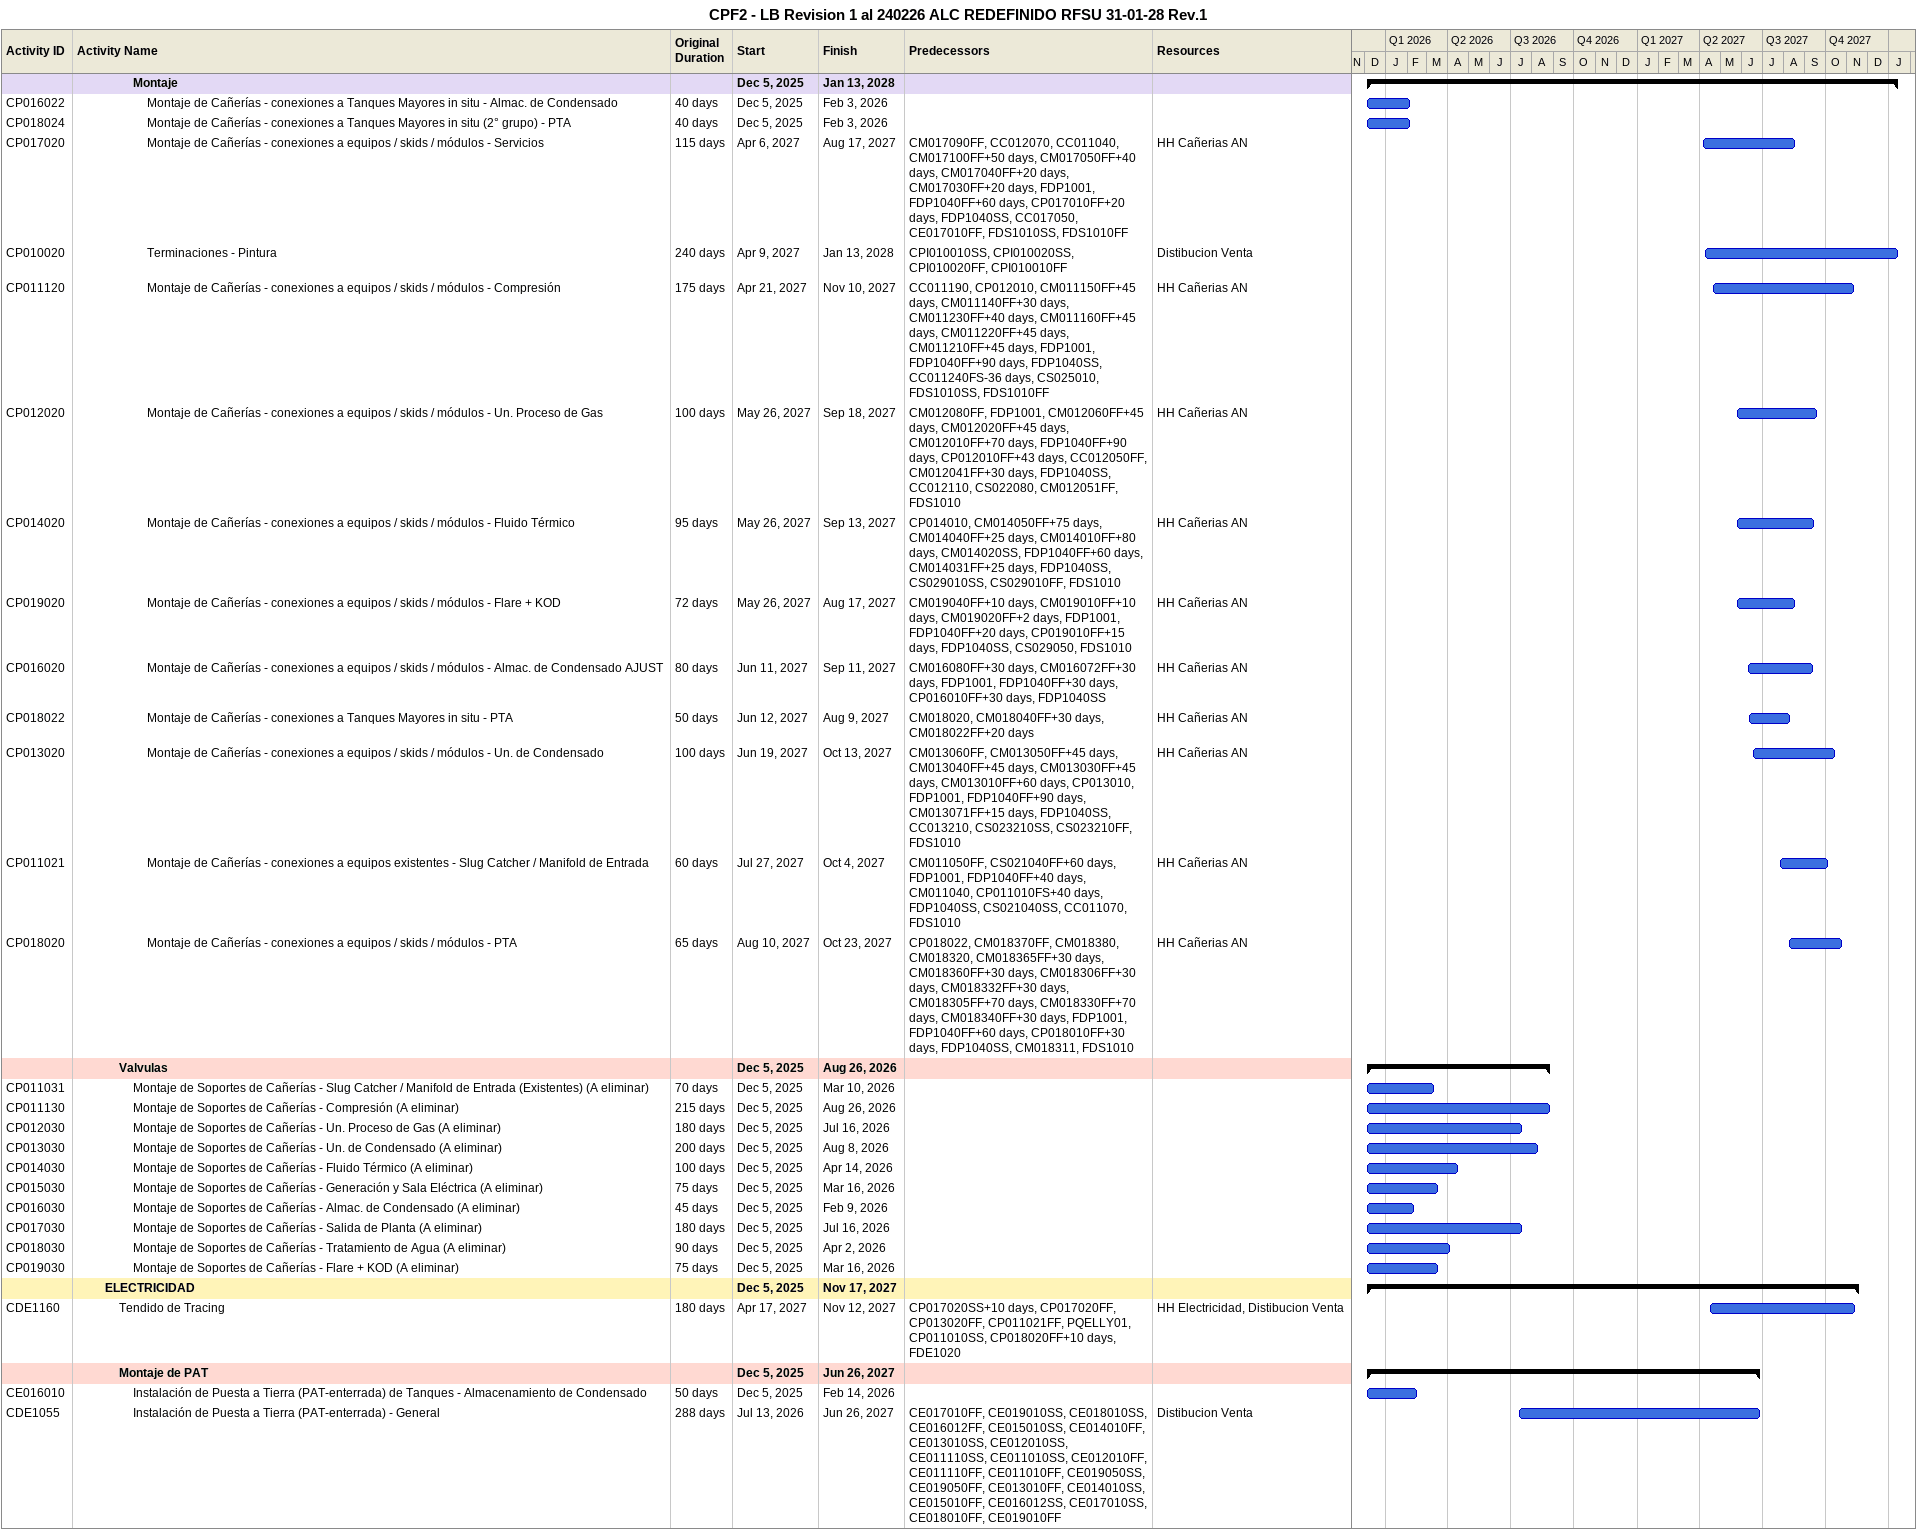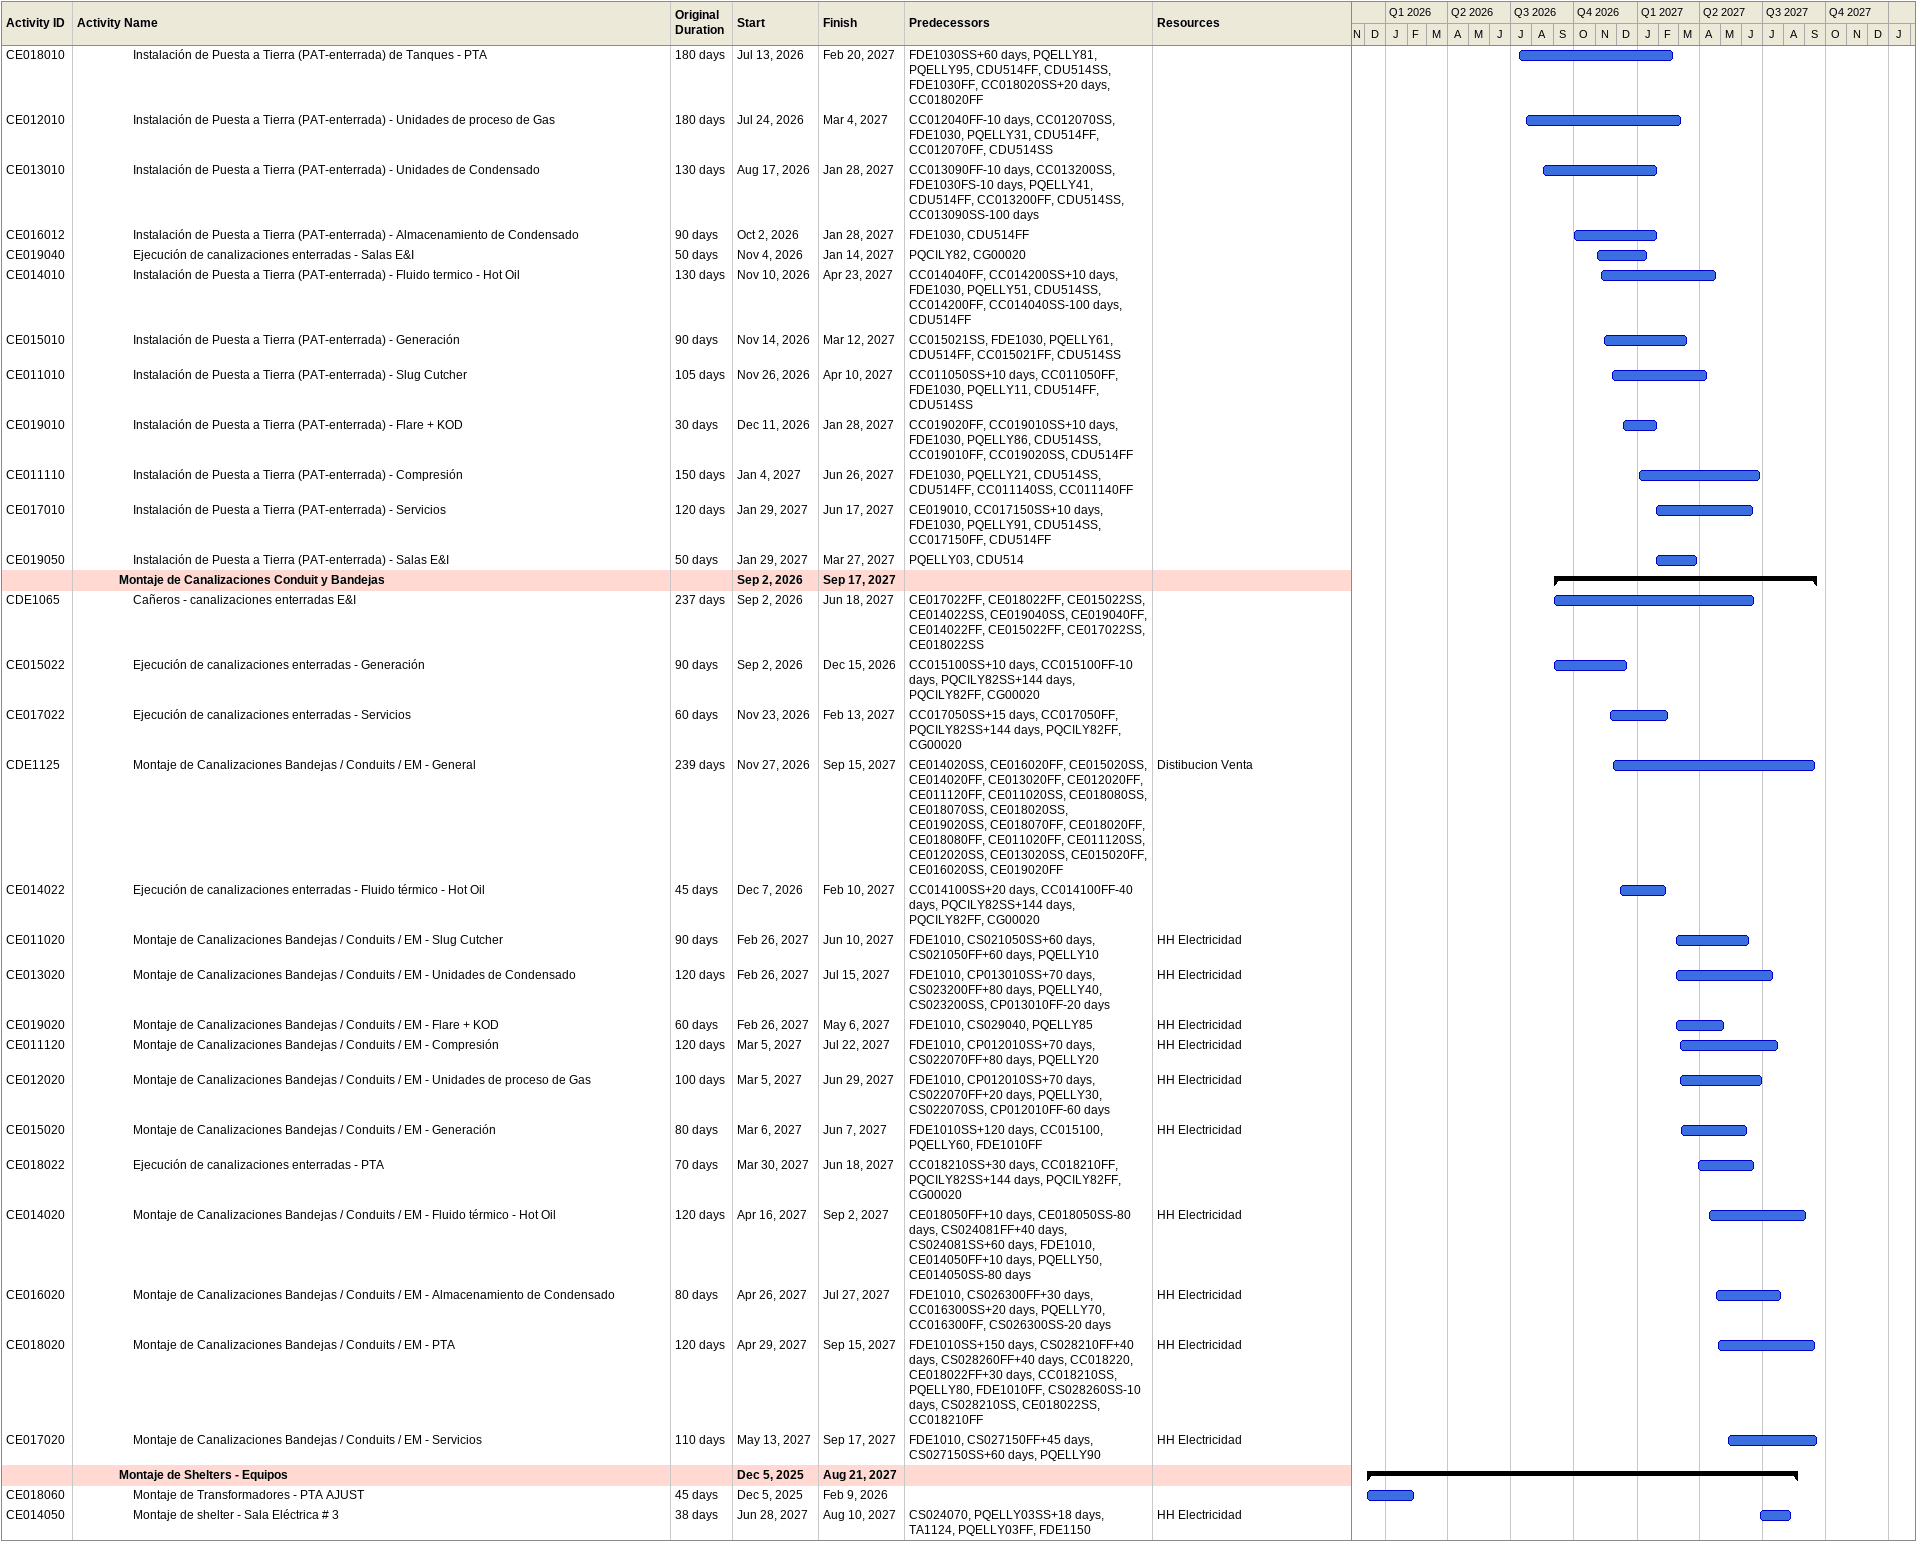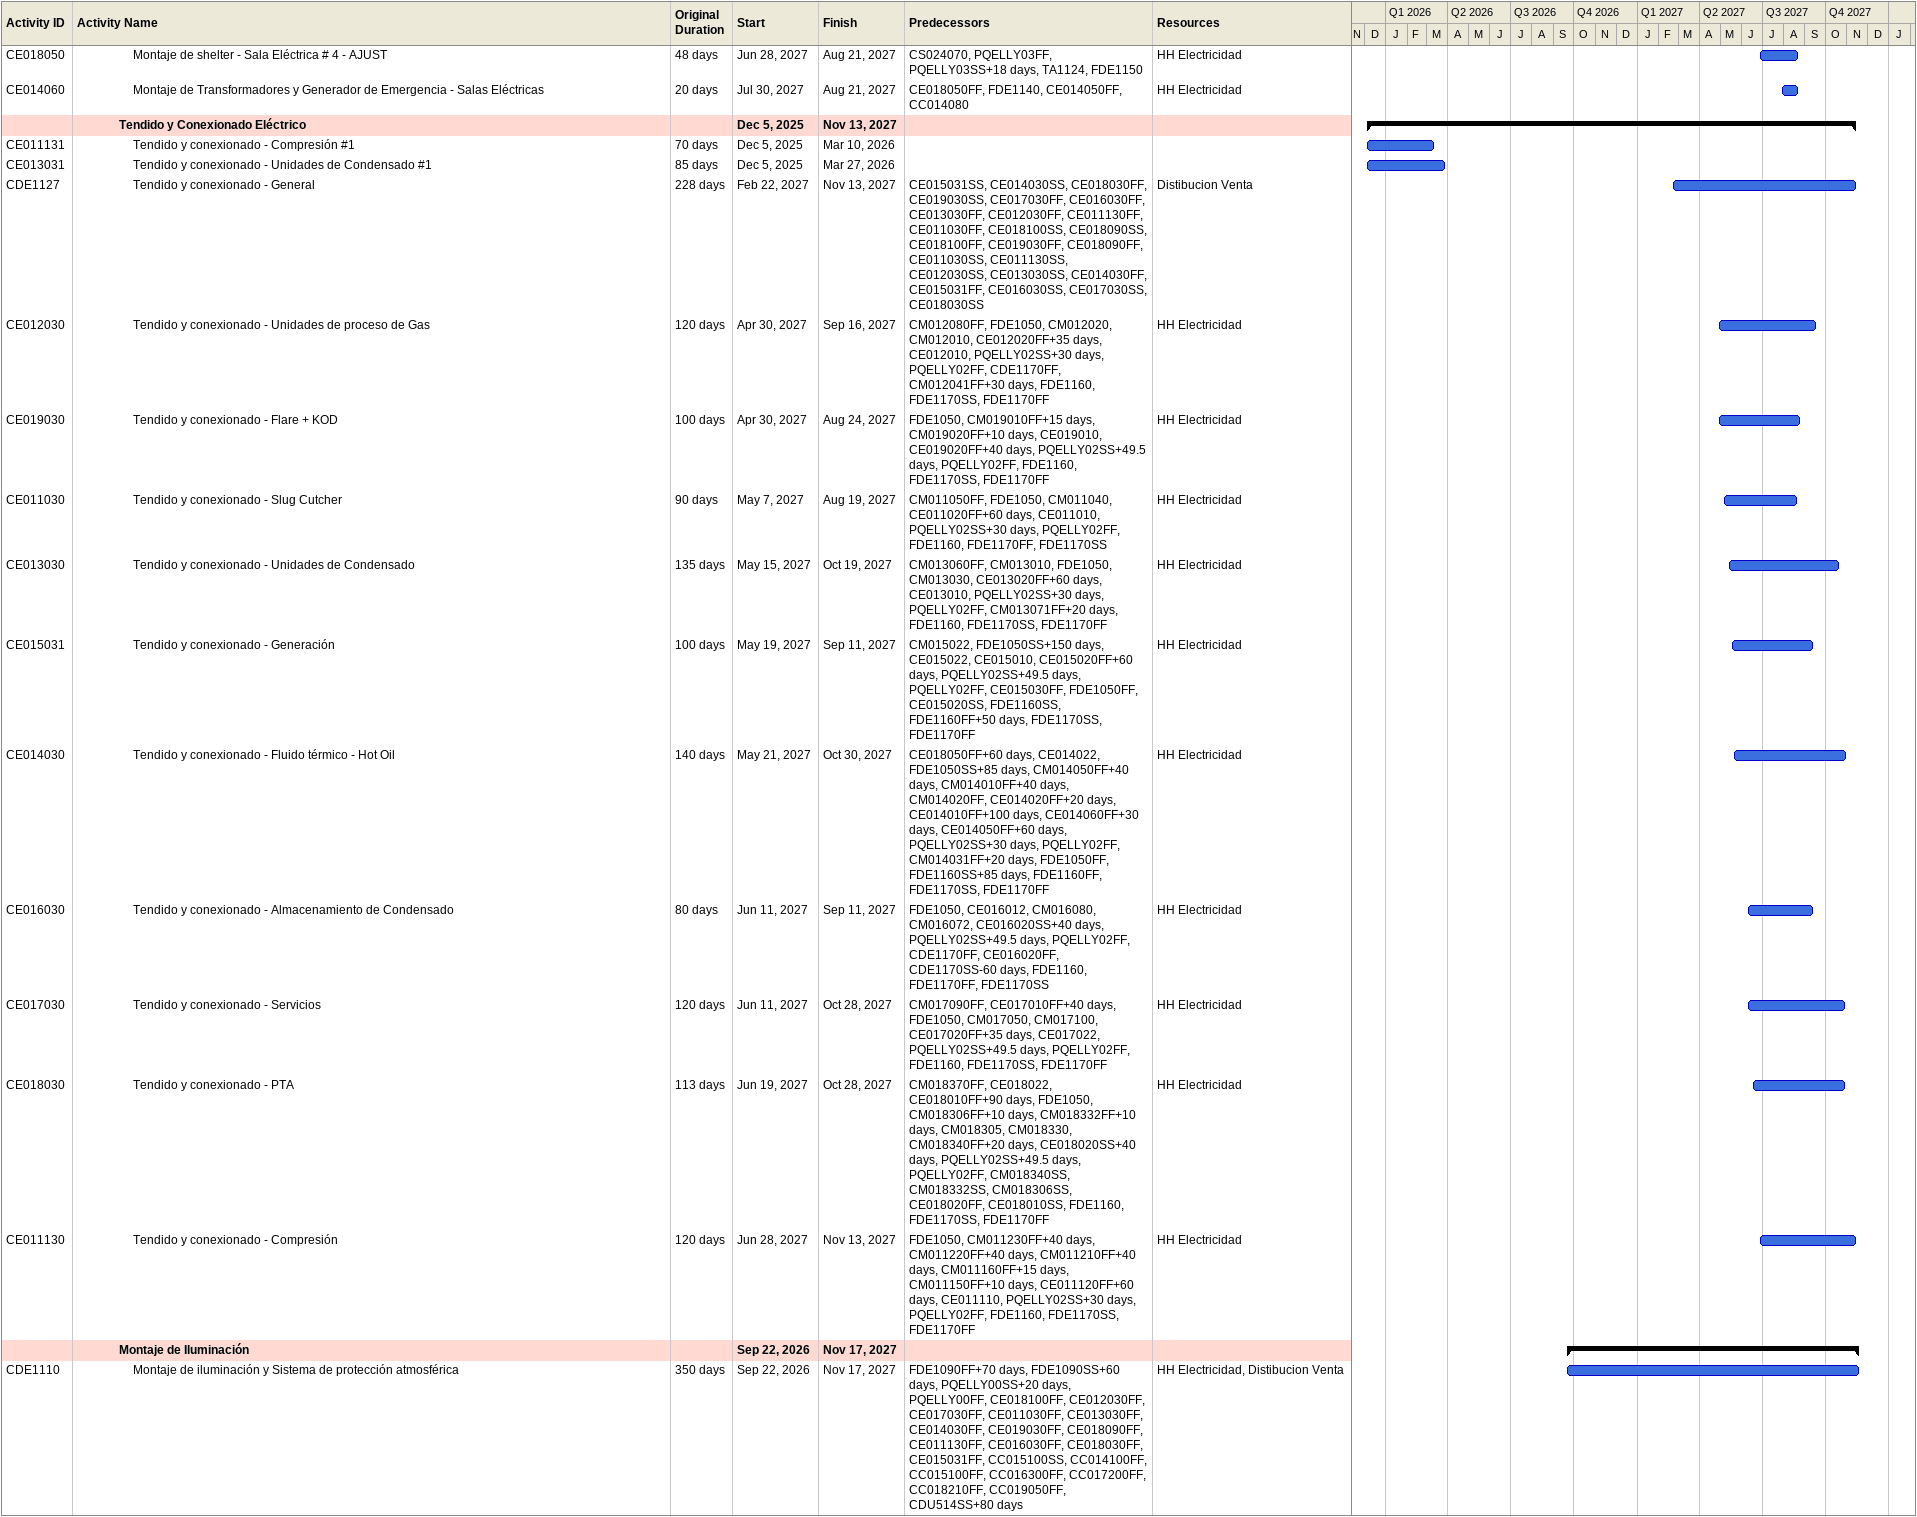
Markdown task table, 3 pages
CPF2 - LB Revision 1 al 240226 ALC REDEFINIDO RFSU 31-01-28 Rev.1

| ID | Level | Task | Original duration | Start | Finish | Predecessors | Resources |
|---|---|---|---|---|---|---|---|
|  | 5 | **Montaje** |  | 2025-12-05 | 2028-01-13 |  |  |
| CP016022 | 6 | Montaje de Cañerías - conexiones a Tanques Mayores in situ - Almac. de Condensado | 40d | 2025-12-05 | 2026-02-03 |  |  |
| CP018024 | 6 | Montaje de Cañerías - conexiones a Tanques Mayores in situ (2° grupo) - PTA | 40d | 2025-12-05 | 2026-02-03 |  |  |
| CP017020 | 6 | Montaje de Cañerías - conexiones a equipos / skids / módulos - Servicios | 115d | 2027-04-06 | 2027-08-17 | CM017090FF, CC012070, CC011040, CM017100FF+50d, CM017050FF+40d, CM017040FF+20d, CM017030FF+20d, FDP1001, FDP1040FF+60d, CP017010FF+20d, FDP1040SS, CC017050, CE017010FF, FDS1010SS, FDS1010FF | HH Cañerias AN |
| CP010020 | 6 | Terminaciones - Pintura | 240d | 2027-04-09 | 2028-01-13 | CPI010010SS, CPI010020SS, CPI010020FF, CPI010010FF | Distibucion Venta |
| CP011120 | 6 | Montaje de Cañerías - conexiones a equipos / skids / módulos - Compresión | 175d | 2027-04-21 | 2027-11-10 | CC011190, CP012010, CM011150FF+45d, CM011140FF+30d, CM011230FF+40d, CM011160FF+45d, CM011220FF+45d, CM011210FF+45d, FDP1001, FDP1040FF+90d, FDP1040SS, CC011240FS-36d, CS025010, FDS1010SS, FDS1010FF | HH Cañerias AN |
| CP012020 | 6 | Montaje de Cañerías - conexiones a equipos / skids / módulos - Un. Proceso de Gas | 100d | 2027-05-26 | 2027-09-18 | CM012080FF, FDP1001, CM012060FF+45d, CM012020FF+45d, CM012010FF+70d, FDP1040FF+90d, CP012010FF+43d, CC012050FF, CM012041FF+30d, FDP1040SS, CC012110, CS022080, CM012051FF, FDS1010 | HH Cañerias AN |
| CP014020 | 6 | Montaje de Cañerías - conexiones a equipos / skids / módulos - Fluido Térmico | 95d | 2027-05-26 | 2027-09-13 | CP014010, CM014050FF+75d, CM014040FF+25d, CM014010FF+80d, CM014020SS, FDP1040FF+60d, CM014031FF+25d, FDP1040SS, CS029010SS, CS029010FF, FDS1010 | HH Cañerias AN |
| CP019020 | 6 | Montaje de Cañerías - conexiones a equipos / skids / módulos - Flare + KOD | 72d | 2027-05-26 | 2027-08-17 | CM019040FF+10d, CM019010FF+10d, CM019020FF+2d, FDP1001, FDP1040FF+20d, CP019010FF+15d, FDP1040SS, CS029050, FDS1010 | HH Cañerias AN |
| CP016020 | 6 | Montaje de Cañerías - conexiones a equipos / skids / módulos - Almac. de Condensado AJUST | 80d | 2027-06-11 | 2027-09-11 | CM016080FF+30d, CM016072FF+30d, FDP1001, FDP1040FF+30d, CP016010FF+30d, FDP1040SS | HH Cañerias AN |
| CP018022 | 6 | Montaje de Cañerías - conexiones a Tanques Mayores in situ - PTA | 50d | 2027-06-12 | 2027-08-09 | CM018020, CM018040FF+30d, CM018022FF+20d | HH Cañerias AN |
| CP013020 | 6 | Montaje de Cañerías - conexiones a equipos / skids / módulos - Un. de Condensado | 100d | 2027-06-19 | 2027-10-13 | CM013060FF, CM013050FF+45d, CM013040FF+45d, CM013030FF+45d, CM013010FF+60d, CP013010, FDP1001, FDP1040FF+90d, CM013071FF+15d, FDP1040SS, CC013210, CS023210SS, CS023210FF, FDS1010 | HH Cañerias AN |
| CP011021 | 6 | Montaje de Cañerías - conexiones a equipos existentes - Slug Catcher / Manifold de Entrada | 60d | 2027-07-27 | 2027-10-04 | CM011050FF, CS021040FF+60d, FDP1001, FDP1040FF+40d, CM011040, CP011010FS+40d, FDP1040SS, CS021040SS, CC011070, FDS1010 | HH Cañerias AN |
| CP018020 | 6 | Montaje de Cañerías - conexiones a equipos / skids / módulos - PTA | 65d | 2027-08-10 | 2027-10-23 | CP018022, CM018370FF, CM018380, CM018320, CM018365FF+30d, CM018360FF+30d, CM018306FF+30d, CM018332FF+30d, CM018305FF+70d, CM018330FF+70d, CM018340FF+30d, FDP1001, FDP1040FF+60d, CP018010FF+30d, FDP1040SS, CM018311, FDS1010 | HH Cañerias AN |
|  | 4 | **Valvulas** |  | 2025-12-05 | 2026-08-26 |  |  |
| CP011031 | 5 | Montaje de Soportes de Cañerías - Slug Catcher / Manifold de Entrada (Existentes) (A eliminar) | 70d | 2025-12-05 | 2026-03-10 |  |  |
| CP011130 | 5 | Montaje de Soportes de Cañerías - Compresión (A eliminar) | 215d | 2025-12-05 | 2026-08-26 |  |  |
| CP012030 | 5 | Montaje de Soportes de Cañerías - Un. Proceso de Gas (A eliminar) | 180d | 2025-12-05 | 2026-07-16 |  |  |
| CP013030 | 5 | Montaje de Soportes de Cañerías - Un. de Condensado (A eliminar) | 200d | 2025-12-05 | 2026-08-08 |  |  |
| CP014030 | 5 | Montaje de Soportes de Cañerías - Fluido Térmico (A eliminar) | 100d | 2025-12-05 | 2026-04-14 |  |  |
| CP015030 | 5 | Montaje de Soportes de Cañerías - Generación y Sala Eléctrica (A eliminar) | 75d | 2025-12-05 | 2026-03-16 |  |  |
| CP016030 | 5 | Montaje de Soportes de Cañerías - Almac. de Condensado (A eliminar) | 45d | 2025-12-05 | 2026-02-09 |  |  |
| CP017030 | 5 | Montaje de Soportes de Cañerías - Salida de Planta (A eliminar) | 180d | 2025-12-05 | 2026-07-16 |  |  |
| CP018030 | 5 | Montaje de Soportes de Cañerías - Tratamiento de Agua (A eliminar) | 90d | 2025-12-05 | 2026-04-02 |  |  |
| CP019030 | 5 | Montaje de Soportes de Cañerías - Flare + KOD (A eliminar) | 75d | 2025-12-05 | 2026-03-16 |  |  |
|  | 3 | **ELECTRICIDAD** |  | 2025-12-05 | 2027-11-17 |  |  |
| CDE1160 | 4 | Tendido de Tracing | 180d | 2027-04-17 | 2027-11-12 | CP017020SS+10d, CP017020FF, CP013020FF, CP011021FF, PQELLY01, CP011010SS, CP018020FF+10d, FDE1020 | HH Electricidad, Distibucion Venta |
|  | 4 | **Montaje de PAT** |  | 2025-12-05 | 2027-06-26 |  |  |
| CE016010 | 5 | Instalación de Puesta a Tierra (PAT-enterrada) de Tanques - Almacenamiento de Condensado | 50d | 2025-12-05 | 2026-02-14 |  |  |
| CDE1055 | 5 | Instalación de Puesta a Tierra (PAT-enterrada) - General | 288d | 2026-07-13 | 2027-06-26 | CE017010FF, CE019010SS, CE018010SS, CE016012FF, CE015010SS, CE014010FF, CE013010SS, CE012010SS, CE011110SS, CE011010SS, CE012010FF, CE011110FF, CE011010FF, CE019050SS, CE019050FF, CE013010FF, CE014010SS, CE015010FF, CE016012SS, CE017010SS, CE018010FF, CE019010FF | Distibucion Venta |
| CE018010 | 5 | Instalación de Puesta a Tierra (PAT-enterrada) de Tanques - PTA | 180d | 2026-07-13 | 2027-02-20 | FDE1030SS+60d, PQELLY81, PQELLY95, CDU514FF, CDU514SS, FDE1030FF, CC018020SS+20d, CC018020FF |  |
| CE012010 | 5 | Instalación de Puesta a Tierra (PAT-enterrada) - Unidades de proceso de Gas | 180d | 2026-07-24 | 2027-03-04 | CC012040FF-10d, CC012070SS, FDE1030, PQELLY31, CDU514FF, CC012070FF, CDU514SS |  |
| CE013010 | 5 | Instalación de Puesta a Tierra (PAT-enterrada) - Unidades de Condensado | 130d | 2026-08-17 | 2027-01-28 | CC013090FF-10d, CC013200SS, FDE1030FS-10d, PQELLY41, CDU514FF, CC013200FF, CDU514SS, CC013090SS-100d |  |
| CE016012 | 5 | Instalación de Puesta a Tierra (PAT-enterrada) - Almacenamiento de Condensado | 90d | 2026-10-02 | 2027-01-28 | FDE1030, CDU514FF |  |
| CE019040 | 5 | Ejecución de canalizaciones enterradas - Salas E&I | 50d | 2026-11-04 | 2027-01-14 | PQCILY82, CG00020 |  |
| CE014010 | 5 | Instalación de Puesta a Tierra (PAT-enterrada) - Fluido termico - Hot Oil | 130d | 2026-11-10 | 2027-04-23 | CC014040FF, CC014200SS+10d, FDE1030, PQELLY51, CDU514SS, CC014200FF, CC014040SS-100d, CDU514FF |  |
| CE015010 | 5 | Instalación de Puesta a Tierra (PAT-enterrada) - Generación | 90d | 2026-11-14 | 2027-03-12 | CC015021SS, FDE1030, PQELLY61, CDU514FF, CC015021FF, CDU514SS |  |
| CE011010 | 5 | Instalación de Puesta a Tierra (PAT-enterrada) - Slug Cutcher | 105d | 2026-11-26 | 2027-04-10 | CC011050SS+10d, CC011050FF, FDE1030, PQELLY11, CDU514FF, CDU514SS |  |
| CE019010 | 5 | Instalación de Puesta a Tierra (PAT-enterrada) - Flare + KOD | 30d | 2026-12-11 | 2027-01-28 | CC019020FF, CC019010SS+10d, FDE1030, PQELLY86, CDU514SS, CC019010FF, CC019020SS, CDU514FF |  |
| CE011110 | 5 | Instalación de Puesta a Tierra (PAT-enterrada) - Compresión | 150d | 2027-01-04 | 2027-06-26 | FDE1030, PQELLY21, CDU514SS, CDU514FF, CC011140SS, CC011140FF |  |
| CE017010 | 5 | Instalación de Puesta a Tierra (PAT-enterrada) - Servicios | 120d | 2027-01-29 | 2027-06-17 | CE019010, CC017150SS+10d, FDE1030, PQELLY91, CDU514SS, CC017150FF, CDU514FF |  |
| CE019050 | 5 | Instalación de Puesta a Tierra (PAT-enterrada) - Salas E&I | 50d | 2027-01-29 | 2027-03-27 | PQELLY03, CDU514 |  |
|  | 4 | **Montaje de Canalizaciones Conduit y Bandejas** |  | 2026-09-02 | 2027-09-17 |  |  |
| CDE1065 | 5 | Cañeros - canalizaciones enterradas E&I | 237d | 2026-09-02 | 2027-06-18 | CE017022FF, CE018022FF, CE015022SS, CE014022SS, CE019040SS, CE019040FF, CE014022FF, CE015022FF, CE017022SS, CE018022SS |  |
| CE015022 | 5 | Ejecución de canalizaciones enterradas - Generación | 90d | 2026-09-02 | 2026-12-15 | CC015100SS+10d, CC015100FF-10d, PQCILY82SS+144d, PQCILY82FF, CG00020 |  |
| CE017022 | 5 | Ejecución de canalizaciones enterradas - Servicios | 60d | 2026-11-23 | 2027-02-13 | CC017050SS+15d, CC017050FF, PQCILY82SS+144d, PQCILY82FF, CG00020 |  |
| CDE1125 | 5 | Montaje de Canalizaciones Bandejas / Conduits / EM - General | 239d | 2026-11-27 | 2027-09-15 | CE014020SS, CE016020FF, CE015020SS, CE014020FF, CE013020FF, CE012020FF, CE011120FF, CE011020SS, CE018080SS, CE018070SS, CE018020SS, CE019020SS, CE018070FF, CE018020FF, CE018080FF, CE011020FF, CE011120SS, CE012020SS, CE013020SS, CE015020FF, CE016020SS, CE019020FF | Distibucion Venta |
| CE014022 | 5 | Ejecución de canalizaciones enterradas - Fluido térmico - Hot Oil | 45d | 2026-12-07 | 2027-02-10 | CC014100SS+20d, CC014100FF-40d, PQCILY82SS+144d, PQCILY82FF, CG00020 |  |
| CE011020 | 5 | Montaje de Canalizaciones Bandejas / Conduits / EM - Slug Cutcher | 90d | 2027-02-26 | 2027-06-10 | FDE1010, CS021050SS+60d, CS021050FF+60d, PQELLY10 | HH Electricidad |
| CE013020 | 5 | Montaje de Canalizaciones Bandejas / Conduits / EM - Unidades de Condensado | 120d | 2027-02-26 | 2027-07-15 | FDE1010, CP013010SS+70d, CS023200FF+80d, PQELLY40, CS023200SS, CP013010FF-20d | HH Electricidad |
| CE019020 | 5 | Montaje de Canalizaciones Bandejas / Conduits / EM - Flare + KOD | 60d | 2027-02-26 | 2027-05-06 | FDE1010, CS029040, PQELLY85 | HH Electricidad |
| CE011120 | 5 | Montaje de Canalizaciones Bandejas / Conduits / EM - Compresión | 120d | 2027-03-05 | 2027-07-22 | FDE1010, CP012010SS+70d, CS022070FF+80d, PQELLY20 | HH Electricidad |
| CE012020 | 5 | Montaje de Canalizaciones Bandejas / Conduits / EM - Unidades de proceso de Gas | 100d | 2027-03-05 | 2027-06-29 | FDE1010, CP012010SS+70d, CS022070FF+20d, PQELLY30, CS022070SS, CP012010FF-60d | HH Electricidad |
| CE015020 | 5 | Montaje de Canalizaciones Bandejas / Conduits / EM - Generación | 80d | 2027-03-06 | 2027-06-07 | FDE1010SS+120d, CC015100, PQELLY60, FDE1010FF | HH Electricidad |
| CE018022 | 5 | Ejecución de canalizaciones enterradas - PTA | 70d | 2027-03-30 | 2027-06-18 | CC018210SS+30d, CC018210FF, PQCILY82SS+144d, PQCILY82FF, CG00020 |  |
| CE014020 | 5 | Montaje de Canalizaciones Bandejas / Conduits / EM - Fluido térmico - Hot Oil | 120d | 2027-04-16 | 2027-09-02 | CE018050FF+10d, CE018050SS-80d, CS024081FF+40d, CS024081SS+60d, FDE1010, CE014050FF+10d, PQELLY50, CE014050SS-80d | HH Electricidad |
| CE016020 | 5 | Montaje de Canalizaciones Bandejas / Conduits / EM - Almacenamiento de Condensado | 80d | 2027-04-26 | 2027-07-27 | FDE1010, CS026300FF+30d, CC016300SS+20d, PQELLY70, CC016300FF, CS026300SS-20d | HH Electricidad |
| CE018020 | 5 | Montaje de Canalizaciones Bandejas / Conduits / EM - PTA | 120d | 2027-04-29 | 2027-09-15 | FDE1010SS+150d, CS028210FF+40d, CS028260FF+40d, CC018220, CE018022FF+30d, CC018210SS, PQELLY80, FDE1010FF, CS028260SS-10d, CS028210SS, CE018022SS, CC018210FF | HH Electricidad |
| CE017020 | 5 | Montaje de Canalizaciones Bandejas / Conduits / EM - Servicios | 110d | 2027-05-13 | 2027-09-17 | FDE1010, CS027150FF+45d, CS027150SS+60d, PQELLY90 | HH Electricidad |
|  | 4 | **Montaje de Shelters - Equipos** |  | 2025-12-05 | 2027-08-21 |  |  |
| CE018060 | 5 | Montaje de Transformadores - PTA AJUST | 45d | 2025-12-05 | 2026-02-09 |  |  |
| CE014050 | 5 | Montaje de shelter - Sala Eléctrica # 3 | 38d | 2027-06-28 | 2027-08-10 | CS024070, PQELLY03SS+18d, TA1124, PQELLY03FF, FDE1150 | HH Electricidad |
| CE018050 | 5 | Montaje de shelter - Sala Eléctrica # 4 - AJUST | 48d | 2027-06-28 | 2027-08-21 | CS024070, PQELLY03FF, PQELLY03SS+18d, TA1124, FDE1150 | HH Electricidad |
| CE014060 | 5 | Montaje de Transformadores y Generador de Emergencia - Salas Eléctricas | 20d | 2027-07-30 | 2027-08-21 | CE018050FF, FDE1140, CE014050FF, CC014080 | HH Electricidad |
|  | 4 | **Tendido y Conexionado Eléctrico** |  | 2025-12-05 | 2027-11-13 |  |  |
| CE011131 | 5 | Tendido y conexionado - Compresión #1 | 70d | 2025-12-05 | 2026-03-10 |  |  |
| CE013031 | 5 | Tendido y conexionado - Unidades de Condensado #1 | 85d | 2025-12-05 | 2026-03-27 |  |  |
| CDE1127 | 5 | Tendido y conexionado - General | 228d | 2027-02-22 | 2027-11-13 | CE015031SS, CE014030SS, CE018030FF, CE019030SS, CE017030FF, CE016030FF, CE013030FF, CE012030FF, CE011130FF, CE011030FF, CE018100SS, CE018090SS, CE018100FF, CE019030FF, CE018090FF, CE011030SS, CE011130SS, CE012030SS, CE013030SS, CE014030FF, CE015031FF, CE016030SS, CE017030SS, CE018030SS | Distibucion Venta |
| CE012030 | 5 | Tendido y conexionado - Unidades de proceso de Gas | 120d | 2027-04-30 | 2027-09-16 | CM012080FF, FDE1050, CM012020, CM012010, CE012020FF+35d, CE012010, PQELLY02SS+30d, PQELLY02FF, CDE1170FF, CM012041FF+30d, FDE1160, FDE1170SS, FDE1170FF | HH Electricidad |
| CE019030 | 5 | Tendido y conexionado - Flare + KOD | 100d | 2027-04-30 | 2027-08-24 | FDE1050, CM019010FF+15d, CM019020FF+10d, CE019010, CE019020FF+40d, PQELLY02SS+49.5d, PQELLY02FF, FDE1160, FDE1170SS, FDE1170FF | HH Electricidad |
| CE011030 | 5 | Tendido y conexionado - Slug Cutcher | 90d | 2027-05-07 | 2027-08-19 | CM011050FF, FDE1050, CM011040, CE011020FF+60d, CE011010, PQELLY02SS+30d, PQELLY02FF, FDE1160, FDE1170FF, FDE1170SS | HH Electricidad |
| CE013030 | 5 | Tendido y conexionado - Unidades de Condensado | 135d | 2027-05-15 | 2027-10-19 | CM013060FF, CM013010, FDE1050, CM013030, CE013020FF+60d, CE013010, PQELLY02SS+30d, PQELLY02FF, CM013071FF+20d, FDE1160, FDE1170SS, FDE1170FF | HH Electricidad |
| CE015031 | 5 | Tendido y conexionado - Generación | 100d | 2027-05-19 | 2027-09-11 | CM015022, FDE1050SS+150d, CE015022, CE015010, CE015020FF+60d, PQELLY02SS+49.5d, PQELLY02FF, CE015030FF, FDE1050FF, CE015020SS, FDE1160SS, FDE1160FF+50d, FDE1170SS, FDE1170FF | HH Electricidad |
| CE014030 | 5 | Tendido y conexionado - Fluido térmico - Hot Oil | 140d | 2027-05-21 | 2027-10-30 | CE018050FF+60d, CE014022, FDE1050SS+85d, CM014050FF+40d, CM014010FF+40d, CM014020FF, CE014020FF+20d, CE014010FF+100d, CE014060FF+30d, CE014050FF+60d, PQELLY02SS+30d, PQELLY02FF, CM014031FF+20d, FDE1050FF, FDE1160SS+85d, FDE1160FF, FDE1170SS, FDE1170FF | HH Electricidad |
| CE016030 | 5 | Tendido y conexionado - Almacenamiento de Condensado | 80d | 2027-06-11 | 2027-09-11 | FDE1050, CE016012, CM016080, CM016072, CE016020SS+40d, PQELLY02SS+49.5d, PQELLY02FF, CDE1170FF, CE016020FF, CDE1170SS-60d, FDE1160, FDE1170FF, FDE1170SS | HH Electricidad |
| CE017030 | 5 | Tendido y conexionado - Servicios | 120d | 2027-06-11 | 2027-10-28 | CM017090FF, CE017010FF+40d, FDE1050, CM017050, CM017100, CE017020FF+35d, CE017022, PQELLY02SS+49.5d, PQELLY02FF, FDE1160, FDE1170SS, FDE1170FF | HH Electricidad |
| CE018030 | 5 | Tendido y conexionado - PTA | 113d | 2027-06-19 | 2027-10-28 | CM018370FF, CE018022, CE018010FF+90d, FDE1050, CM018306FF+10d, CM018332FF+10d, CM018305, CM018330, CM018340FF+20d, CE018020SS+40d, PQELLY02SS+49.5d, PQELLY02FF, CM018340SS, CM018332SS, CM018306SS, CE018020FF, CE018010SS, FDE1160, FDE1170SS, FDE1170FF | HH Electricidad |
| CE011130 | 5 | Tendido y conexionado - Compresión | 120d | 2027-06-28 | 2027-11-13 | FDE1050, CM011230FF+40d, CM011220FF+40d, CM011210FF+40d, CM011160FF+15d, CM011150FF+10d, CE011120FF+60d, CE011110, PQELLY02SS+30d, PQELLY02FF, FDE1160, FDE1170SS, FDE1170FF | HH Electricidad |
|  | 4 | **Montaje de Iluminación** |  | 2026-09-22 | 2027-11-17 |  |  |
| CDE1110 | 5 | Montaje de iluminación y Sistema de protección atmosférica | 350d | 2026-09-22 | 2027-11-17 | FDE1090FF+70d, FDE1090SS+60d, PQELLY00SS+20d, PQELLY00FF, CE018100FF, CE012030FF, CE017030FF, CE011030FF, CE013030FF, CE014030FF, CE019030FF, CE018090FF, CE011130FF, CE016030FF, CE018030FF, CE015031FF, CC015100SS, CC014100FF, CC015100FF, CC016300FF, CC017200FF, CC018210FF, CC019050FF, CDU514SS+80d | HH Electricidad, Distibucion Venta |
